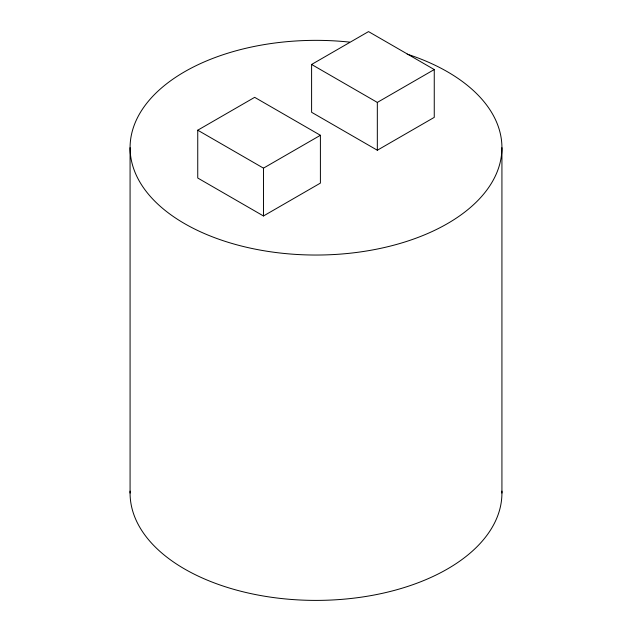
<?xml version="1.0" encoding="UTF-8"?>
<svg xmlns="http://www.w3.org/2000/svg" width="632" height="632" viewBox="0 0 632 632"><rect width="100%" height="100%" fill="white"/><g stroke="black" fill="none" stroke-linecap="round" stroke-linejoin="round"><path stroke-width="0.95" d="M197.745 130.2L254.672 97.336L320.4 135.287L320.4 183.106L263.473 215.97L197.745 178.019L197.745 130.2L263.473 168.151L320.4 135.287M311.6 64.464L368.527 31.6L434.255 69.552L434.255 117.37L377.328 150.234L311.6 112.283L311.6 64.464L377.328 102.416L434.255 69.552M501.927 147.698L501.927 493.055M377.328 102.416L377.328 150.234M263.473 168.151L263.473 215.97M130.074 147.698L130.074 493.055M501.895 491.135A185.927 107.345 0 0 1 316 600.4A185.927 107.345 0 0 1 130.105 491.135M407.182 54.147A185.927 107.345 0 0 1 427.753 233.485A185.927 107.345 0 0 1 135.035 172.323A185.927 107.345 0 0 1 349.638 42.123"/></g></svg>
